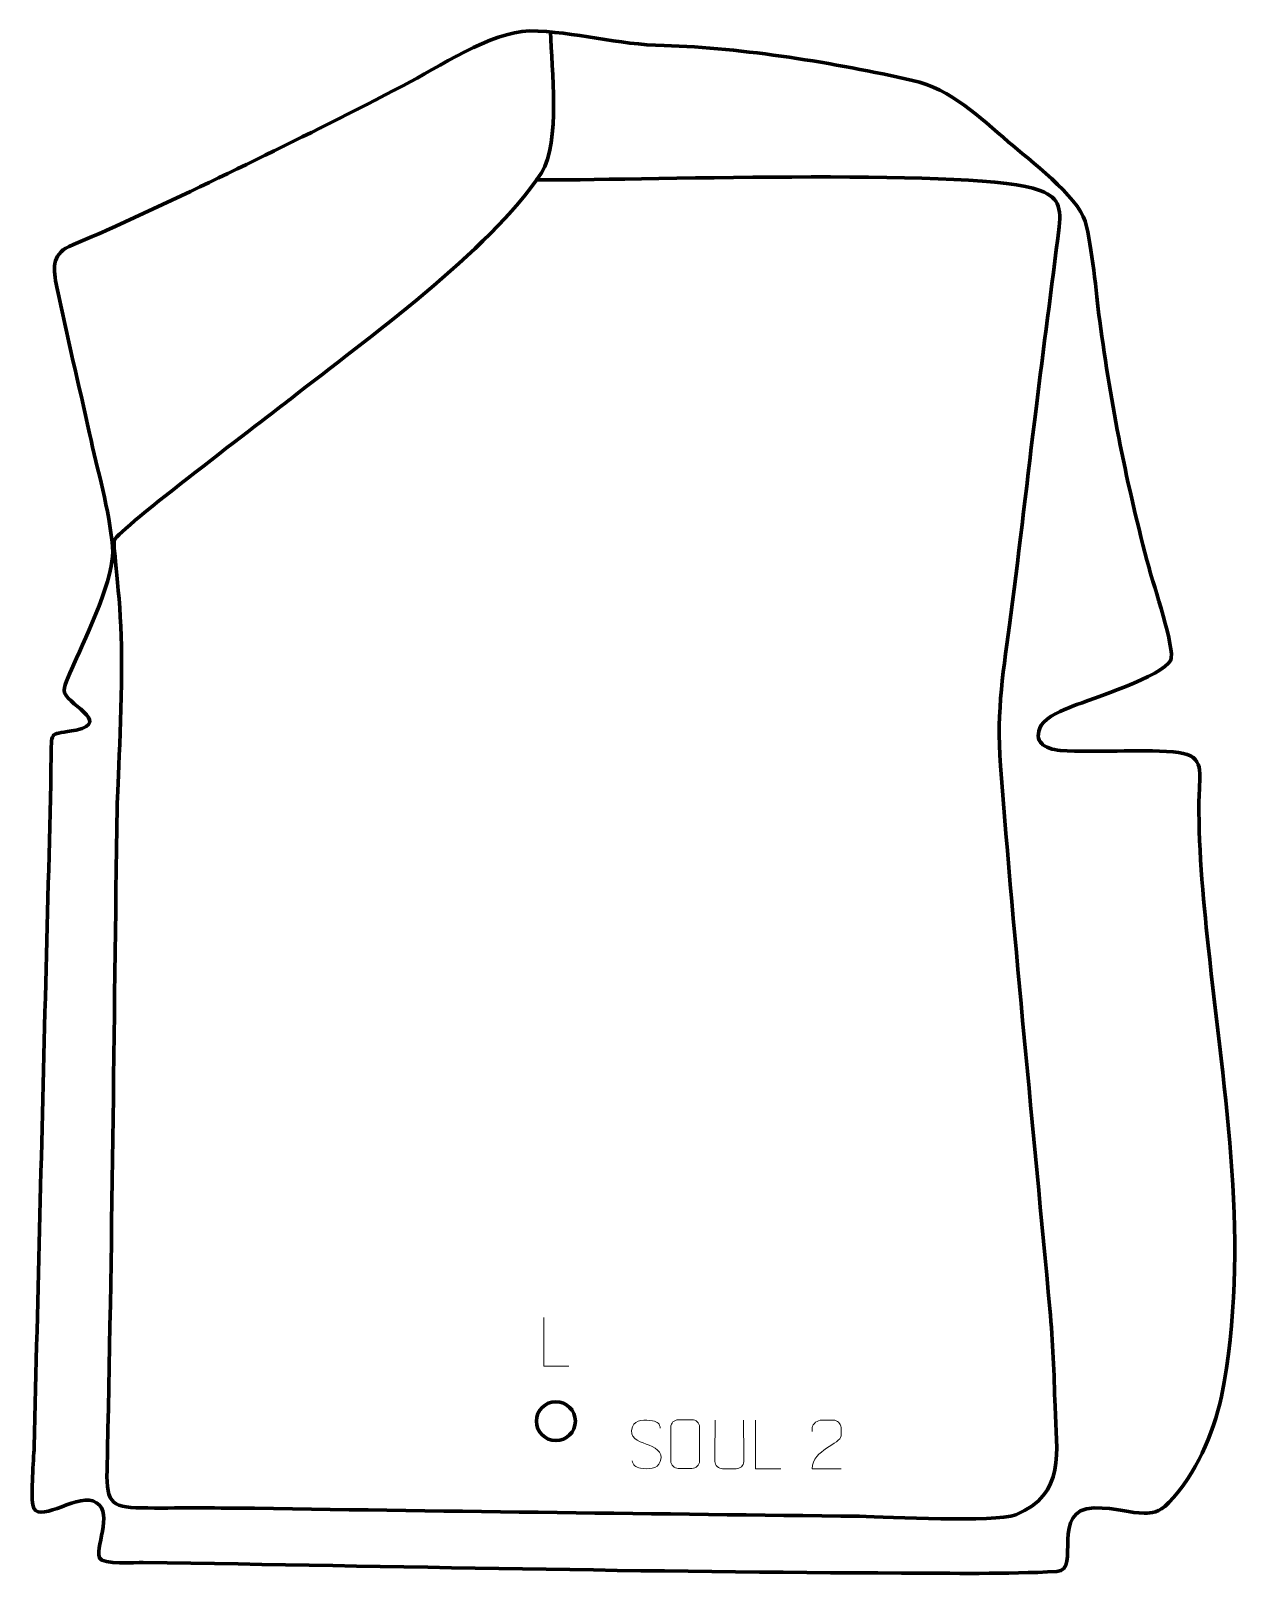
# Model space of a CAD drawing. Header units: millimetres. Extents: x -678 to -51, y -54 to 739.
import ezdxf

# ---------------------------------------------------------------- set-up
doc = ezdxf.new("R2010")
doc.units = ezdxf.units.MM
doc.header["$MEASUREMENT"] = 0
doc.layers.add('layer 2', color=7, linetype='Continuous')
doc.layers.add('layer 3', color=7, linetype='Continuous')

msp = doc.modelspace()

# ---------------------------------------------------------------- linework, layer by layer
at = {"layer": 'layer 2', "color": 142, "lineweight": 200}
msp.add_ellipse((-407.9499, 24.9817), major_axis=(0, 10), ratio=1, dxfattribs=at)
at = {"layer": 'layer 2', "color": 140, "lineweight": 158}
msp.add_open_spline([(-410.764, 738.2418), (-410.0733, 719.0179), (-405.5103, 682.1451), (-415.3547, 665.8255), (-415.3547, 665.8255), (-442.9814, 624.7401), (-504.3168, 581.3177), (-544.0819, 549.9367), (-544.0819, 549.9367), (-555.3561, 541.1198), (-633.0799, 482.4926), (-634.6852, 477.4326), (-634.6852, 477.4326), (-635.7118, 474.1967), (-631.6047, 450.4587), (-631.1359, 422.9163), (-631.1359, 422.9163), (-630.5612, 389.151), (-633.2209, 349.9488), (-633.3636, 340.1542), (-633.3636, 340.1542), (-635.0171, 226.7253), (-635.8616, 113.137), (-638.5253, -0.2583), (-638.5253, -0.2583), (-638.94, -17.9131), (-635.9626, -19.5487), (-617.5357, -19.5929), (-617.5357, -19.5929), (-599.1418, -19.6369), (-581.1501, -19.4681), (-562.6974, -19.7541), (-562.6974, -19.7541), (-459.1013, -21.3594), (-355.5412, -22.6136), (-251.9399, -23.8433), (-251.9399, -23.8433), (-236.4738, -24.1495), (-182.8697, -27.2238), (-171.7657, -23.0383), (-171.7657, -23.0383), (-145.9027, -12.588), (-150.8082, 9.2792), (-151.5541, 32.4561), (-151.5541, 32.4561), (-152.0624, 49.8945), (-152.6021, 65.1594), (-154.2077, 82.6143), (-154.2077, 82.6143), (-162.762, 175.4988), (-172.3182, 268.5458), (-179.5655, 361.5196), (-179.5655, 361.5196), (-181.7018, 391.1585), (-177.9653, 410.1527), (-174.2296, 439.0388), (-174.2296, 439.0388), (-169.6838, 474.19), (-165.652, 509.5049), (-161.3037, 544.6998), (-161.3037, 544.6998), (-157.4552, 575.8483), (-153.3131, 606.9645), (-149.4626, 638.098), (-149.4626, 638.098), (-147.9903, 650.0039), (-150.9462, 654.7), (-162.9825, 658.0384), (-162.9825, 658.0384), (-199.1769, 668.0774), (-371.7539, 661.8389), (-418.4068, 662.2474)], degree=3, knots=[0, 0, 0, 0, 0.05263158, 0.05263158, 0.05263158, 0.05263158, 0.10526316, 0.10526316, 0.10526316, 0.10526316, 0.15789474, 0.15789474, 0.15789474, 0.15789474, 0.21052632, 0.21052632, 0.21052632, 0.21052632, 0.26315789, 0.26315789, 0.26315789, 0.26315789, 0.31578947, 0.31578947, 0.31578947, 0.31578947, 0.36842105, 0.36842105, 0.36842105, 0.36842105, 0.42105263, 0.42105263, 0.42105263, 0.42105263, 0.47368421, 0.47368421, 0.47368421, 0.47368421, 0.52631579, 0.52631579, 0.52631579, 0.52631579, 0.57894737, 0.57894737, 0.57894737, 0.57894737, 0.63157895, 0.63157895, 0.63157895, 0.63157895, 0.68421053, 0.68421053, 0.68421053, 0.68421053, 0.73684211, 0.73684211, 0.73684211, 0.73684211, 0.78947368, 0.78947368, 0.78947368, 0.78947368, 0.84210526, 0.84210526, 0.84210526, 0.84210526, 0.89473684, 0.89473684, 0.89473684, 0.89473684, 1, 1, 1, 1], dxfattribs=at)
at = {"layer": 'layer 2', "color": 250, "lineweight": 9}
for points, knots in [([(-401.2427, 53.272), (-401.2427, 53.272), (-414.1918, 53.272), (-414.1918, 53.272), (-414.1918, 53.272), (-414.1918, 53.272), (-414.1918, 78.2256), (-414.1918, 78.2256)], [0, 0, 0, 0, 0.33333333, 0.33333333, 0.33333333, 0.33333333, 1, 1, 1, 1]), ([(-361.5207, 13.2292), (-365.769, 14.6996), (-370.6771, 16.4954), (-368.672, 22.0157), (-368.672, 22.0157), (-367.1685, 26.1556), (-361.9549, 25.7671), (-358.3513, 25.166), (-358.3513, 25.166), (-355.4907, 24.6888), (-354.626, 23.4756), (-354.3154, 21.3915)], [0, 0, 0, 0, 0.25, 0.25, 0.25, 0.25, 0.5, 0.5, 0.5, 0.5, 1, 1, 1, 1]), ([(-345.0403, 25.7056), (-342.7146, 25.7056), (-340.3885, 25.7056), (-338.0624, 25.7056), (-338.0624, 25.7056), (-336.1158, 25.7412), (-334.1244, 24.2496), (-334.0977, 21.812), (-334.0977, 21.812), (-334.0981, 16.0651), (-334.0981, 10.3178), (-334.0977, 4.5701), (-334.0977, 4.5701), (-334.2375, 2.2467), (-335.9147, 0.7671), (-338.0624, 0.7563), (-338.0624, 0.7563), (-340.3943, 0.7567), (-342.7262, 0.7567), (-345.0577, 0.7563), (-345.0577, 0.7563), (-346.9827, 0.6509), (-348.9548, 2.5354), (-348.9436, 4.5527), (-348.9436, 4.5527), (-348.9433, 10.3228), (-348.9433, 16.0925), (-348.9436, 21.8618), (-348.9436, 21.8618), (-348.9394, 23.9999), (-347.1927, 25.7191), (-345.0403, 25.7056)], [0, 0, 0, 0, 0.11111111, 0.11111111, 0.11111111, 0.11111111, 0.22222222, 0.22222222, 0.22222222, 0.22222222, 0.33333333, 0.33333333, 0.33333333, 0.33333333, 0.44444444, 0.44444444, 0.44444444, 0.44444444, 0.55555556, 0.55555556, 0.55555556, 0.55555556, 0.66666667, 0.66666667, 0.66666667, 0.66666667, 0.77777778, 0.77777778, 0.77777778, 0.77777778, 1, 1, 1, 1]), ([(-311.5295, 25.5366), (-311.5299, 19.9971), (-311.4341, 9.7953), (-311.4337, 4.2549), (-311.4337, 4.2549), (-311.5735, 2.0154), (-313.2507, 0.5892), (-315.3984, 0.5787), (-315.3984, 0.5787), (-317.7303, 0.5791), (-320.0622, 0.5791), (-322.3937, 0.5787), (-322.3937, 0.5787), (-324.3187, 0.4772), (-326.2908, 2.2937), (-326.2796, 4.2382), (-326.2796, 4.2382), (-326.2793, 9.8001), (-326.1839, 19.9755), (-326.1843, 25.5366)], [0, 0, 0, 0, 0.16666667, 0.16666667, 0.16666667, 0.16666667, 0.33333333, 0.33333333, 0.33333333, 0.33333333, 0.5, 0.5, 0.5, 0.5, 0.66666667, 0.66666667, 0.66666667, 0.66666667, 1, 1, 1, 1]), ([(-292.3822, 0.5788), (-292.3822, 0.5788), (-305.3313, 0.5788), (-305.3313, 0.5788), (-305.3313, 0.5788), (-305.3313, 0.5788), (-305.3313, 25.5324), (-305.3313, 25.5324)], [0, 0, 0, 0, 0.33333333, 0.33333333, 0.33333333, 0.33333333, 1, 1, 1, 1]), ([(-261.4853, 0.5685), (-266.3997, 0.5688), (-271.3141, 0.5688), (-276.2282, 0.5685), (-276.2282, 0.5685), (-276.2282, 10.5008), (-261.5772, 13.142), (-261.4853, 17.4523), (-261.4853, 17.4523), (-261.4856, 18.8764), (-261.4856, 20.3001), (-261.4853, 21.7234), (-261.4853, 21.7234), (-261.5022, 23.8005), (-263.625, 25.5253), (-265.296, 25.5426), (-265.296, 25.5426), (-267.3692, 25.5422), (-269.4421, 25.5422), (-271.5145, 25.5426), (-271.5145, 25.5426), (-273.3366, 25.5591), (-276.1613, 23.767), (-276.2282, 21.6734), (-276.2282, 21.6734), (-276.2282, 21.6734), (-276.2282, 19.6186), (-276.2282, 19.6186)], [0, 0, 0, 0, 0.125, 0.125, 0.125, 0.125, 0.25, 0.25, 0.25, 0.25, 0.375, 0.375, 0.375, 0.375, 0.5, 0.5, 0.5, 0.5, 0.625, 0.625, 0.625, 0.625, 0.75, 0.75, 0.75, 0.75, 1, 1, 1, 1]), ([(-361.5207, 13.2291), (-357.5021, 11.5824), (-352.4726, 9.6941), (-354.3066, 4.3338), (-354.3066, 4.3338), (-355.7664, 0.0674), (-360.6772, 0.3241), (-364.4033, 0.8788), (-364.4033, 0.8788), (-367.1533, 1.2886), (-368.3742, 2.5021), (-368.7522, 4.6143)], [0, 0, 0, 0, 0.25, 0.25, 0.25, 0.25, 0.5, 0.5, 0.5, 0.5, 1, 1, 1, 1])]:
    msp.add_open_spline(points, degree=3, knots=knots, dxfattribs=at)
at = {"layer": 'layer 3', "color": 242, "lineweight": 158}
msp.add_open_spline([(-486.2558, 710.7087), (-468.9313, 719.9808), (-440.9096, 738.3228), (-421.5909, 738.7861), (-421.5909, 738.7861), (-397.9286, 738.5335), (-376.1998, 731.612), (-352.321, 731.2667), (-352.321, 731.2667), (-311.5653, 730.0695), (-264.6138, 722.3307), (-224.7585, 713.3804), (-224.7585, 713.3804), (-204.8649, 708.61), (-190.4515, 694.7636), (-175.4441, 681.6949), (-175.4441, 681.6949), (-164.8697, 672.6795), (-139.8031, 653.8736), (-136.1306, 641.0321), (-136.1306, 641.0321), (-132.273, 627.5433), (-130.5684, 604.7408), (-128.5962, 589.9737), (-128.5962, 589.9737), (-122.6887, 546.1644), (-114.7272, 505.6329), (-103.2637, 463.0609), (-103.2637, 463.0609), (-101.2141, 455.4492), (-89.5696, 420.756), (-92.1297, 415.6912), (-92.1297, 415.6912), (-96.2779, 407.4845), (-132.5847, 395.8356), (-142.5037, 392.0936), (-142.5037, 392.0936), (-147.3565, 390.1252), (-155.7031, 386.8465), (-158.6113, 382.2778), (-158.6113, 382.2778), (-163.2617, 373.637), (-156.642, 370.1133), (-148.9051, 369.338), (-148.9051, 369.338), (-129.559, 368.1002), (-109.5128, 369.9945), (-90.813, 368.5696), (-90.813, 368.5696), (-74.9138, 367.3582), (-77.0253, 359.9766), (-77.482, 346.8526), (-77.482, 346.8526), (-78.306, 323.1705), (-75.374, 293.0081), (-72.8813, 269.2002), (-72.8813, 269.2002), (-64.7629, 191.6622), (-50.8, 115.3983), (-66.0459, 37.6365), (-66.0459, 37.6365), (-70.5537, 17.8852), (-79.0098, -2.0571), (-93.1269, -16.8089), (-93.1269, -16.8089), (-98.4472, -22.3684), (-101.775, -22.1299), (-105.737, -22.2289), (-105.737, -22.2289), (-112.6228, -22.4009), (-119.9516, -19.3072), (-131.4912, -19.5627), (-131.4912, -19.5627), (-154.677, -20.076), (-137.8709, -51.4731), (-150.573, -52.2058), (-150.573, -52.2058), (-176.4393, -53.5524), (-204.4021, -53.0919), (-230.3591, -53.0052), (-230.3591, -53.0052), (-360.3314, -52.5517), (-489.9746, -49.5407), (-619.8925, -47.5636), (-619.8925, -47.5636), (-623.8828, -47.5763), (-640.7978, -48.9446), (-642.4307, -45.2004), (-642.4307, -45.2004), (-644.3626, -37.8605), (-634.463, -19.9059), (-645.7833, -15.9914), (-645.7833, -15.9914), (-655.3835, -12.6718), (-674.8791, -28.7891), (-676.6779, -18.012), (-676.6779, -18.012), (-677.6636, -12.1065), (-676.2257, 4.7641), (-675.9791, 11.7749), (-675.9791, 11.7749), (-673.998, 91.1426), (-672.0172, 170.5103), (-670.0364, 249.878), (-670.0364, 249.878), (-669.0681, 288.7347), (-667.839, 327.8743), (-667.2255, 366.7083), (-667.2255, 366.7083), (-667.0052, 380.6559), (-667.898, 376.8862), (-654.3388, 379.8249), (-654.3388, 379.8249), (-635.6594, 383.8733), (-660.642, 393.5152), (-660.6169, 400.2666), (-660.6169, 400.2666), (-660.608, 402.6672), (-656.58, 411.1872), (-655.5525, 413.6667), (-655.5525, 413.6667), (-648.956, 429.1628), (-634.2091, 457.9946), (-635.6486, 474.2406), (-635.6486, 474.2406), (-637.3964, 492.2245), (-643.5246, 513.9557), (-647.4955, 532.0378), (-647.4955, 532.0378), (-652.9912, 557.0212), (-659.1584, 582.2224), (-664.3012, 607.2175), (-664.3012, 607.2175), (-666.1539, 616.2221), (-667.2137, 623.6664), (-658.0088, 628.0762), (-658.0088, 628.0762), (-652.1519, 630.882), (-645.0858, 633.539), (-638.9239, 636.3181), (-638.9239, 636.3181), (-587.3324, 659.5865), (-536.5938, 684.8542), (-486.2558, 710.7087)], degree=3, knots=[0, 0, 0, 0, 0.02702703, 0.02702703, 0.02702703, 0.02702703, 0.05405405, 0.05405405, 0.05405405, 0.05405405, 0.08108108, 0.08108108, 0.08108108, 0.08108108, 0.10810811, 0.10810811, 0.10810811, 0.10810811, 0.13513514, 0.13513514, 0.13513514, 0.13513514, 0.16216216, 0.16216216, 0.16216216, 0.16216216, 0.18918919, 0.18918919, 0.18918919, 0.18918919, 0.21621622, 0.21621622, 0.21621622, 0.21621622, 0.24324324, 0.24324324, 0.24324324, 0.24324324, 0.27027027, 0.27027027, 0.27027027, 0.27027027, 0.2972973, 0.2972973, 0.2972973, 0.2972973, 0.32432432, 0.32432432, 0.32432432, 0.32432432, 0.35135135, 0.35135135, 0.35135135, 0.35135135, 0.37837838, 0.37837838, 0.37837838, 0.37837838, 0.40540541, 0.40540541, 0.40540541, 0.40540541, 0.43243243, 0.43243243, 0.43243243, 0.43243243, 0.45945946, 0.45945946, 0.45945946, 0.45945946, 0.48648649, 0.48648649, 0.48648649, 0.48648649, 0.51351351, 0.51351351, 0.51351351, 0.51351351, 0.54054054, 0.54054054, 0.54054054, 0.54054054, 0.56756757, 0.56756757, 0.56756757, 0.56756757, 0.59459459, 0.59459459, 0.59459459, 0.59459459, 0.62162162, 0.62162162, 0.62162162, 0.62162162, 0.64864865, 0.64864865, 0.64864865, 0.64864865, 0.67567568, 0.67567568, 0.67567568, 0.67567568, 0.7027027, 0.7027027, 0.7027027, 0.7027027, 0.72972973, 0.72972973, 0.72972973, 0.72972973, 0.75675676, 0.75675676, 0.75675676, 0.75675676, 0.78378378, 0.78378378, 0.78378378, 0.78378378, 0.81081081, 0.81081081, 0.81081081, 0.81081081, 0.83783784, 0.83783784, 0.83783784, 0.83783784, 0.86486486, 0.86486486, 0.86486486, 0.86486486, 0.89189189, 0.89189189, 0.89189189, 0.89189189, 0.91891892, 0.91891892, 0.91891892, 0.91891892, 0.94594595, 0.94594595, 0.94594595, 0.94594595, 1, 1, 1, 1], dxfattribs=at)

doc.saveas('drawing.dxf')
